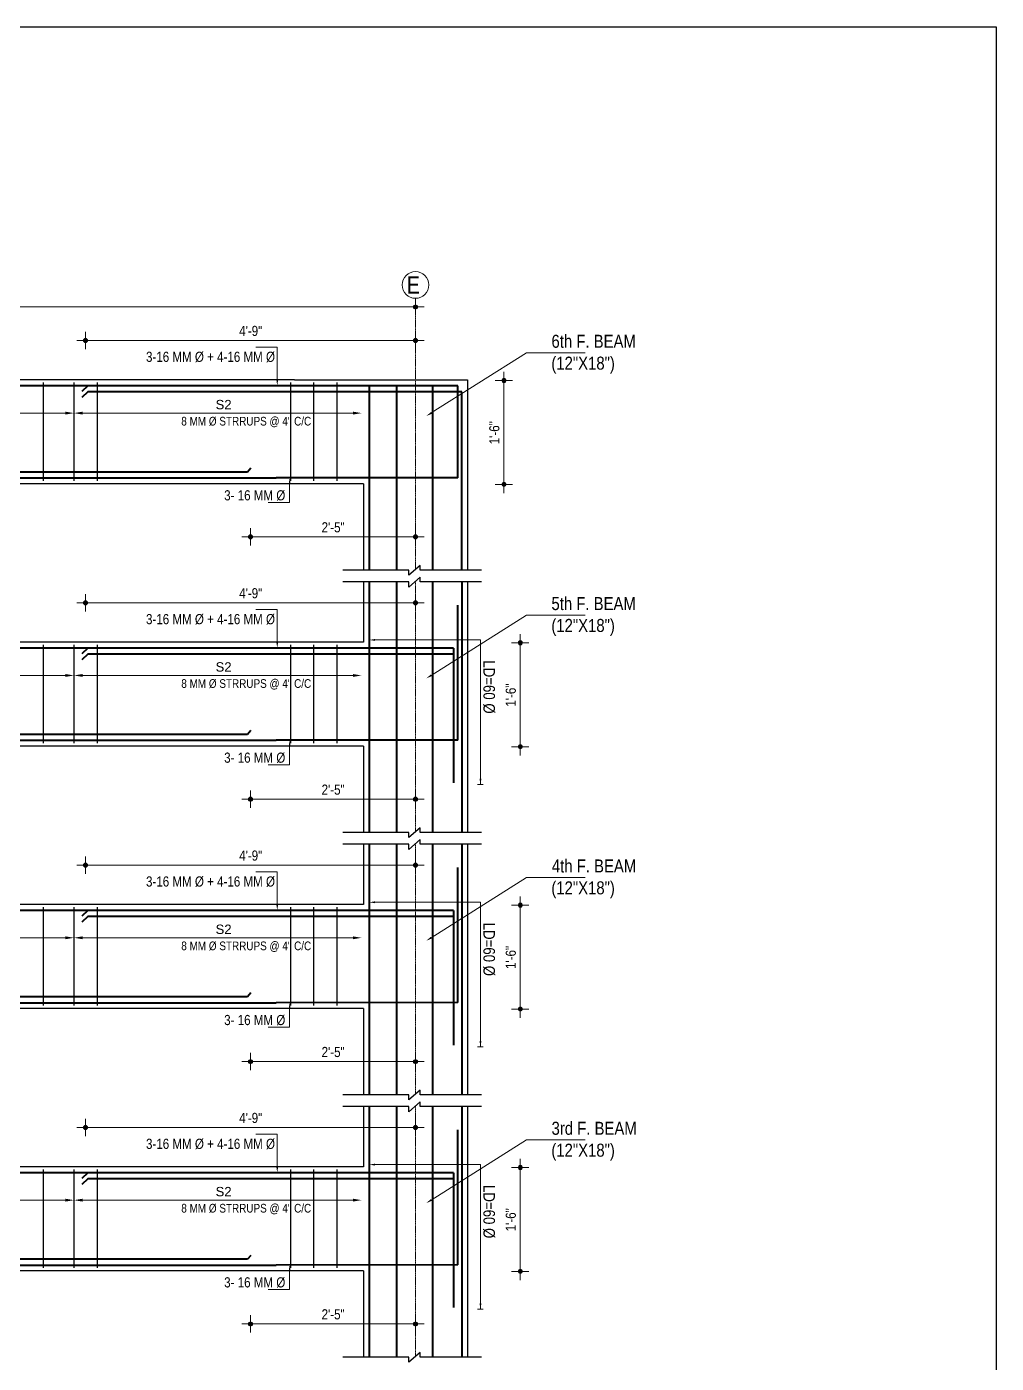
# Model space of a CAD drawing. Header units: inches. Extents: x 57837 to 133168, y 6972 to 27776.
# Drawn here: x 65340 to 66012, y 13901 to 14827 of the extents above; entities that cross this region are included whole.
import ezdxf

# ---------------------------------------------------------------- set-up
doc = ezdxf.new("R2010")
doc.units = ezdxf.units.IN
doc.header["$MEASUREMENT"] = 0
doc.linetypes.add('CENTER', pattern=[2, 1.25, -0.25, 0.25, -0.25])
doc.linetypes.add('CENTER2', pattern=[1.125, 0.75, -0.125, 0.125, -0.125])
for name, color, linetype, lineweight in [('CENTER', 9, 'CENTER', 5), ('DIM', 2, 'Continuous', 13), ('ROD', 1, 'Continuous', 40), ('STIRRUPS', 4, 'Continuous', 30)]:
    doc.layers.add(name, color=color, linetype=linetype, lineweight=lineweight)
for name, color, linetype in [('elevation', 3, 'Continuous'), ('text', 255, 'Continuous'), ('walls', 32, 'Continuous')]:
    doc.layers.add(name, color=color, linetype=linetype)
doc.styles.add('Arial', font='arial.ttf', dxfattribs={"height": 6.5})
doc.styles.get("Standard").update_dxf_attribs({"font": 'ARIALN.TTF', "height": 7})

msp = doc.modelspace()

# ---------------------------------------------------------------- hatches: boundary and pattern name
at = {"lineweight": 13}
h = msp.add_hatch(color=256, dxfattribs=at)
edge = h.paths.add_edge_path()
edge.add_arc((65609.68, 14632.74), 1.42, 0, 360)
h = msp.add_hatch(color=256, dxfattribs=at)
edge = h.paths.add_edge_path()
edge.add_arc((65381.11, 14609.51), 1.42, 180, 540)
h = msp.add_hatch(color=256, dxfattribs=at)
edge = h.paths.add_edge_path()
edge.add_arc((65609.68, 14609.51), 1.42, 0, 360)
h = msp.add_hatch(color=256, dxfattribs=at)
edge = h.paths.add_edge_path()
edge.add_arc((65670.92, 14581.82), 1.42, 90, 450)
h = msp.add_hatch(color=256, dxfattribs=at)
edge = h.paths.add_edge_path()
edge.add_arc((65670.92, 14509.82), 1.42, -90, 270)
h = msp.add_hatch(color=256, dxfattribs=at)
edge = h.paths.add_edge_path()
edge.add_arc((65495.4, 14473.46), 1.42, 180, 540)
h = msp.add_hatch(color=256, dxfattribs=at)
edge = h.paths.add_edge_path()
edge.add_arc((65609.68, 14473.46), 1.42, 0, 360)
h = msp.add_hatch(color=256, dxfattribs=at)
edge = h.paths.add_edge_path()
edge.add_arc((65381.11, 14427.77), 1.42, 180, 540)
h = msp.add_hatch(color=256, dxfattribs=at)
edge = h.paths.add_edge_path()
edge.add_arc((65609.68, 14427.77), 1.42, 0, 360)
h = msp.add_hatch(color=256, dxfattribs=at)
edge = h.paths.add_edge_path()
edge.add_arc((65682.29, 14400.08), 1.42, 90, 450)
h = msp.add_hatch(color=256, dxfattribs=at)
edge = h.paths.add_edge_path()
edge.add_arc((65682.29, 14328.08), 1.42, -90, 270)
h = msp.add_hatch(color=256, dxfattribs=at)
edge = h.paths.add_edge_path()
edge.add_arc((65495.4, 14291.72), 1.42, 180, 540)
h = msp.add_hatch(color=256, dxfattribs=at)
edge = h.paths.add_edge_path()
edge.add_arc((65609.68, 14291.72), 1.42, 0, 360)
h = msp.add_hatch(color=256, dxfattribs=at)
edge = h.paths.add_edge_path()
edge.add_arc((65381.11, 14246.04), 1.42, 180, 540)
h = msp.add_hatch(color=256, dxfattribs=at)
edge = h.paths.add_edge_path()
edge.add_arc((65609.68, 14246.04), 1.42, 0, 360)
h = msp.add_hatch(color=256, dxfattribs=at)
edge = h.paths.add_edge_path()
edge.add_arc((65682.29, 14218.35), 1.42, 90, 450)
h = msp.add_hatch(color=256, dxfattribs=at)
edge = h.paths.add_edge_path()
edge.add_arc((65682.29, 14146.35), 1.42, -90, 270)
h = msp.add_hatch(color=256, dxfattribs=at)
edge = h.paths.add_edge_path()
edge.add_arc((65495.4, 14109.99), 1.42, 180, 540)
h = msp.add_hatch(color=256, dxfattribs=at)
edge = h.paths.add_edge_path()
edge.add_arc((65609.68, 14109.99), 1.42, 0, 360)
h = msp.add_hatch(color=256, dxfattribs=at)
edge = h.paths.add_edge_path()
edge.add_arc((65381.11, 14064.3), 1.42, 180, 540)
h = msp.add_hatch(color=256, dxfattribs=at)
edge = h.paths.add_edge_path()
edge.add_arc((65609.68, 14064.3), 1.42, 0, 360)
h = msp.add_hatch(color=256, dxfattribs=at)
edge = h.paths.add_edge_path()
edge.add_arc((65682.29, 14036.61), 1.42, 90, 450)
h = msp.add_hatch(color=256, dxfattribs=at)
edge = h.paths.add_edge_path()
edge.add_arc((65682.29, 13964.61), 1.42, -90, 270)
h = msp.add_hatch(color=256, dxfattribs=at)
edge = h.paths.add_edge_path()
edge.add_arc((65495.4, 13928.25), 1.42, 180, 540)
h = msp.add_hatch(color=256, dxfattribs=at)
edge = h.paths.add_edge_path()
edge.add_arc((65609.68, 13928.25), 1.42, 0, 360)

# ---------------------------------------------------------------- linework, layer by layer
at = {"color": 1}
for p, q in [((62687.57, 14826.85), (66012.02, 14826.85)), ((66012.02, 14826.85), (66012.02, 12805.45))]:
    msp.add_line(p, q, dxfattribs=at)
at = {"lineweight": 13}
for p, q in [((65609.68, 14638.74), (65609.68, 14626.74)), ((65603.68, 14632.74), (65615.68, 14632.74)), ((65381.11, 14603.51), (65381.11, 14615.51)), ((65609.68, 14615.51), (65609.68, 14603.51)), ((65387.11, 14609.51), (65375.11, 14609.51)), ((65603.68, 14609.51), (65615.68, 14609.51)), ((65670.92, 14575.82), (65670.92, 14587.82)), ((65664.92, 14581.82), (65676.92, 14581.82)), ((65676.92, 14509.82), (65664.92, 14509.82)), ((65670.92, 14515.82), (65670.92, 14503.82)), ((65501.4, 14473.46), (65489.4, 14473.46)), ((65495.4, 14467.46), (65495.4, 14479.46)), ((65603.68, 14473.46), (65615.68, 14473.46)), ((65609.68, 14479.46), (65609.68, 14467.46)), ((65387.11, 14427.77), (65375.11, 14427.77)), ((65381.11, 14421.77), (65381.11, 14433.77)), ((65603.68, 14427.77), (65615.68, 14427.77)), ((65609.68, 14433.77), (65609.68, 14421.77)), ((65676.29, 14400.08), (65688.29, 14400.08)), ((65682.29, 14394.08), (65682.29, 14406.08)), ((65682.29, 14334.08), (65682.29, 14322.08)), ((65688.29, 14328.08), (65676.29, 14328.08)), ((65495.4, 14285.72), (65495.4, 14297.72)), ((65609.68, 14297.72), (65609.68, 14285.72)), ((65501.4, 14291.72), (65489.4, 14291.72)), ((65603.68, 14291.72), (65615.68, 14291.72)), ((65381.11, 14240.04), (65381.11, 14252.04)), ((65609.68, 14252.04), (65609.68, 14240.04)), ((65387.11, 14246.04), (65375.11, 14246.04)), ((65603.68, 14246.04), (65615.68, 14246.04)), ((65682.29, 14212.35), (65682.29, 14224.35)), ((65676.29, 14218.35), (65688.29, 14218.35)), ((65682.29, 14152.35), (65682.29, 14140.35)), ((65688.29, 14146.35), (65676.29, 14146.35)), ((65495.4, 14103.99), (65495.4, 14115.99)), ((65609.68, 14115.99), (65609.68, 14103.99)), ((65501.4, 14109.99), (65489.4, 14109.99)), ((65603.68, 14109.99), (65615.68, 14109.99)), ((65387.11, 14064.3), (65375.11, 14064.3)), ((65381.11, 14058.3), (65381.11, 14070.3)), ((65603.68, 14064.3), (65615.68, 14064.3)), ((65609.68, 14070.3), (65609.68, 14058.3)), ((65676.29, 14036.61), (65688.29, 14036.61)), ((65682.29, 14030.61), (65682.29, 14042.61)), ((65688.29, 13964.61), (65676.29, 13964.61)), ((65682.29, 13970.61), (65682.29, 13958.61)), ((65501.4, 13928.25), (65489.4, 13928.25)), ((65495.4, 13922.25), (65495.4, 13934.25)), ((65603.68, 13928.25), (65615.68, 13928.25)), ((65609.68, 13934.25), (65609.68, 13922.25))]:
    msp.add_line(p, q, dxfattribs=at)
for p, q in [((65525.82, 14582.26), (64833.46, 14582.26)), ((65525.82, 14582.26), (65645.68, 14582.26)), ((65645.68, 14582.26), (65645.68, 14510.26)), ((65573.68, 14510.26), (64869.46, 14510.26)), ((65573.68, 14510.26), (65573.68, 14450.41)), ((65645.68, 14510.26), (65645.68, 14450.41)), ((65573.68, 14442.29), (65573.68, 14400.53)), ((65645.68, 14442.65), (65645.68, 14328.53)), ((65645.68, 14442.65), (65645.68, 14400.53)), ((65645.68, 14442.29), (65645.68, 14400.53)), ((65525.82, 14400.53), (64869.46, 14400.53)), ((65573.68, 14400.53), (65525.82, 14400.53)), ((65573.68, 14328.53), (64869.46, 14328.53)), ((65573.68, 14328.53), (65573.68, 14268.68)), ((65645.68, 14328.53), (65645.68, 14268.68)), ((65573.68, 14260.55), (65573.68, 14218.79)), ((65645.68, 14260.92), (65645.68, 14146.79)), ((65645.68, 14260.92), (65645.68, 14218.79)), ((65645.68, 14260.55), (65645.68, 14218.79)), ((65525.82, 14218.79), (64869.46, 14218.79)), ((65573.68, 14218.79), (65525.82, 14218.79)), ((65573.68, 14146.79), (64869.46, 14146.79)), ((65573.68, 14146.79), (65573.68, 14086.94)), ((65645.68, 14146.79), (65645.68, 14086.94)), ((65573.68, 14078.82), (65573.68, 14037.06)), ((65645.68, 14079.18), (65645.68, 13965.06)), ((65645.68, 14079.18), (65645.68, 14037.06)), ((65645.68, 14078.82), (65645.68, 14037.06)), ((65525.82, 14037.06), (64869.46, 14037.06)), ((65573.68, 14037.06), (65525.82, 14037.06)), ((65573.68, 13965.06), (64869.46, 13965.06)), ((65573.68, 13965.06), (65573.68, 13905.21)), ((65645.68, 13965.06), (65645.68, 13905.21))]:
    msp.add_line(p, q)
for centre in [(65609.68, 14632.74), (65381.11, 14609.51), (65609.68, 14609.51), (65670.92, 14581.82), (65670.92, 14509.82), (65495.4, 14473.46), (65609.68, 14473.46), (65381.11, 14427.77), (65609.68, 14427.77), (65682.29, 14400.08), (65682.29, 14328.08), (65495.4, 14291.72), (65609.68, 14291.72), (65381.11, 14246.04), (65609.68, 14246.04), (65682.29, 14218.35), (65682.29, 14146.35), (65495.4, 14109.99), (65609.68, 14109.99), (65381.11, 14064.3), (65609.68, 14064.3), (65682.29, 14036.61), (65682.29, 13964.61), (65495.4, 13928.25), (65609.68, 13928.25)]:
    msp.add_circle(centre, 1.42, dxfattribs=at)
at = {"layer": 'CENTER', "linetype": 'CENTER2', "lineweight": 5}
for p, q in [((65609.68, 14638.74), (65609.68, 14450.88)), ((65609.68, 14442.76), (65609.68, 14269.15)), ((65609.68, 14261.03), (65609.68, 14087.41)), ((65609.68, 14079.29), (65609.68, 13905.68))]:
    msp.add_line(p, q, dxfattribs=at)
at = {"layer": 'DIM'}
for p, q in [((64837.46, 14632.74), (65605.68, 14632.74)), ((65385.11, 14609.51), (65605.68, 14609.51)), ((65670.92, 14577.82), (65670.92, 14513.82)), ((65605.68, 14473.46), (65499.4, 14473.46)), ((65385.11, 14427.77), (65605.68, 14427.77)), ((65682.29, 14396.08), (65682.29, 14332.08)), ((65605.68, 14291.72), (65499.4, 14291.72)), ((65385.11, 14246.04), (65605.68, 14246.04)), ((65682.29, 14214.35), (65682.29, 14150.35)), ((65605.68, 14109.99), (65499.4, 14109.99)), ((65385.11, 14064.3), (65605.68, 14064.3)), ((65682.29, 14032.61), (65682.29, 13968.61)), ((65605.68, 13928.25), (65499.4, 13928.25))]:
    msp.add_line(p, q, dxfattribs=at)
at = {"layer": 'DIM', "ltscale": 3, "extrusion": (0, 0, -1)}
for p, q in [((65513.92, 14604.89), (65499.08, 14604.89)), ((65513.92, 14582.38), (65513.92, 14604.89)), ((65513.92, 14423.15), (65499.08, 14423.15)), ((65513.92, 14400.64), (65513.92, 14423.15)), ((65581.68, 14402.06), (65654.71, 14402.06)), ((65654.71, 14402.06), (65654.71, 14301.89)), ((65513.92, 14241.42), (65499.08, 14241.42)), ((65513.92, 14218.91), (65513.92, 14241.42)), ((65581.68, 14220.32), (65654.71, 14220.32)), ((65654.71, 14220.32), (65654.71, 14120.15)), ((65513.92, 14059.68), (65499.08, 14059.68)), ((65513.92, 14037.17), (65513.92, 14059.68)), ((65581.68, 14038.59), (65654.71, 14038.59)), ((65654.71, 14038.59), (65654.71, 13938.42))]:
    msp.add_line(p, q, dxfattribs=at)
at = {"layer": 'DIM', "lineweight": 13}
for p, q in [((65620.57, 14559.28), (65686.69, 14600.87)), ((65686.69, 14600.87), (65727.19, 14600.87)), ((65620.57, 14377.54), (65686.69, 14419.13)), ((65686.69, 14419.13), (65727.19, 14419.13)), ((65620.57, 14195.81), (65686.69, 14237.4)), ((65686.69, 14237.4), (65727.19, 14237.4)), ((65620.57, 14014.07), (65686.69, 14055.66)), ((65686.69, 14055.66), (65727.19, 14055.66))]:
    msp.add_line(p, q, dxfattribs=at)
at = {"layer": 'DIM', "lineweight": 9}
for p, q in [((65367.11, 14559.19), (65076.03, 14559.19)), ((65566.3, 14559.19), (65379.11, 14559.19)), ((65367.11, 14377.45), (65076.03, 14377.45)), ((65566.3, 14377.45), (65379.11, 14377.45)), ((65367.11, 14195.72), (65076.03, 14195.72)), ((65566.3, 14195.72), (65379.11, 14195.72)), ((65367.11, 14013.98), (65076.03, 14013.98)), ((65566.3, 14013.98), (65379.11, 14013.98))]:
    msp.add_line(p, q, dxfattribs=at)
at = {"layer": 'DIM', "ltscale": 3}
for p, q in [((65522.51, 14510.29), (65522.51, 14497.28)), ((65522.51, 14497.28), (65507.67, 14497.28)), ((65522.51, 14328.56), (65522.51, 14315.55)), ((65522.51, 14315.55), (65507.67, 14315.55)), ((65654.71, 14305.89), (65654.71, 14323.13)), ((65656.58, 14301.89), (65652.69, 14301.89)), ((65522.51, 14146.82), (65522.51, 14133.81)), ((65654.71, 14124.15), (65654.71, 14141.4)), ((65522.51, 14133.81), (65507.67, 14133.81)), ((65656.58, 14120.15), (65652.69, 14120.15)), ((65522.51, 13965.09), (65522.51, 13952.08)), ((65654.71, 13942.42), (65654.71, 13959.66)), ((65522.51, 13952.08), (65507.67, 13952.08)), ((65656.58, 13938.42), (65652.69, 13938.42))]:
    msp.add_line(p, q, dxfattribs=at)
at = {"layer": 'DIM'}
msp.add_circle((65609.68, 14647.97), 9.23, dxfattribs=at)
at = {"layer": 'DIM', "ltscale": 3, "extrusion": (0, 0, -1)}
for points in [[(-65513.26, 14582.38), (-65513.92, 14578.38), (-65514.59, 14582.38)], [(-65513.26, 14400.64), (-65513.92, 14396.64), (-65514.59, 14400.64)], [(-65581.68, 14402.72), (-65577.68, 14402.06), (-65581.68, 14401.39)], [(-65513.26, 14218.91), (-65513.92, 14214.91), (-65514.59, 14218.91)], [(-65581.68, 14220.99), (-65577.68, 14220.32), (-65581.68, 14219.66)], [(-65513.26, 14037.17), (-65513.92, 14033.17), (-65514.59, 14037.17)], [(-65581.68, 14039.25), (-65577.68, 14038.59), (-65581.68, 14037.92)]]:
    msp.add_solid(points, dxfattribs=at)
at = {"layer": 'DIM'}
for points in [[(65367.11, 14560.19), (65367.11, 14558.19), (65373.11, 14559.19)], [(65379.11, 14560.19), (65379.11, 14558.19), (65373.11, 14559.19)], [(65566.3, 14560.19), (65566.3, 14558.19), (65572.3, 14559.19)], [(65367.11, 14378.45), (65367.11, 14376.45), (65373.11, 14377.45)], [(65379.11, 14378.45), (65379.11, 14376.45), (65373.11, 14377.45)], [(65566.3, 14378.45), (65566.3, 14376.45), (65572.3, 14377.45)], [(65367.11, 14196.72), (65367.11, 14194.72), (65373.11, 14195.72)], [(65379.11, 14196.72), (65379.11, 14194.72), (65373.11, 14195.72)], [(65566.3, 14196.72), (65566.3, 14194.72), (65572.3, 14195.72)], [(65367.11, 14014.98), (65367.11, 14012.98), (65373.11, 14013.98)], [(65379.11, 14014.98), (65379.11, 14012.98), (65373.11, 14013.98)], [(65566.3, 14014.98), (65566.3, 14012.98), (65572.3, 14013.98)]]:
    msp.add_solid(points, dxfattribs=at)
at = {"layer": 'DIM', "lineweight": 13}
for points in [[(65620.93, 14558.71), (65617.19, 14557.15), (65620.22, 14559.84)], [(65620.93, 14376.98), (65617.19, 14375.41), (65620.22, 14378.11)], [(65620.93, 14195.24), (65617.19, 14193.68), (65620.22, 14196.37)], [(65620.93, 14013.51), (65617.19, 14011.94), (65620.22, 14014.64)]]:
    msp.add_solid(points, dxfattribs=at)
at = {"layer": 'DIM', "ltscale": 3}
for points in [[(65521.84, 14510.29), (65522.51, 14514.29), (65523.17, 14510.29)], [(65521.84, 14328.56), (65522.51, 14332.56), (65523.17, 14328.56)], [(65655.37, 14305.89), (65654.71, 14301.89), (65654.04, 14305.89)], [(65521.84, 14146.82), (65522.51, 14150.82), (65523.17, 14146.82)], [(65655.37, 14124.15), (65654.71, 14120.15), (65654.04, 14124.15)], [(65521.84, 13965.09), (65522.51, 13969.09), (65523.17, 13965.09)], [(65655.37, 13942.42), (65654.71, 13938.42), (65654.04, 13942.42)]]:
    msp.add_solid(points, dxfattribs=at)
at = {"layer": 'elevation'}
for p, q in [((65645.68, 14442.65), (65645.68, 14400.89)), ((65645.68, 14442.29), (65645.68, 14400.53)), ((65645.68, 14260.92), (65645.68, 14219.16)), ((65645.68, 14260.55), (65645.68, 14218.79)), ((65645.68, 14079.18), (65645.68, 14037.42)), ((65645.68, 14078.82), (65645.68, 14037.06))]:
    msp.add_line(p, q, dxfattribs=at)
at = {"layer": 'ROD'}
for p, q in [((65635.93, 14578.06), (64833.46, 14578.06)), ((65382.63, 14578.06), (65378.54, 14574.15)), ((65382.63, 14573.86), (65378.54, 14569.95)), ((65638.96, 14578.06), (65382.63, 14578.06)), ((65641.68, 14573.86), (65382.63, 14573.86)), ((65577.68, 14578.06), (65577.68, 14450.41)), ((65596.57, 14578.06), (65596.57, 14450.39)), ((65621.57, 14578.06), (65621.57, 14450.39)), ((65638.96, 14514.41), (65638.96, 14578.06)), ((65641.68, 14450.41), (65641.68, 14573.86)), ((65493.31, 14518.24), (64953.03, 14518.24)), ((65495.6, 14520.96), (65493.31, 14518.24)), ((64833.46, 14514.25), (65513.11, 14514.25)), ((65638.96, 14514.41), (65513.11, 14514.25)), ((65577.68, 14442.29), (65577.68, 14268.68)), ((65596.57, 14442.26), (65596.57, 14268.65)), ((65621.57, 14442.26), (65621.57, 14268.65)), ((65641.68, 14442.29), (65641.68, 14268.68)), ((65638.96, 14332.67), (65638.96, 14426.11)), ((65635.93, 14396.33), (64833.46, 14396.33)), ((65382.63, 14396.33), (65378.54, 14392.42)), ((65382.63, 14392.13), (65378.54, 14388.22)), ((65635.93, 14396.33), (65382.63, 14396.33)), ((65635.93, 14392.13), (65382.63, 14392.13)), ((65635.97, 14396.33), (65635.97, 14303.11)), ((64833.46, 14332.52), (65513.11, 14332.52)), ((65493.31, 14336.51), (64953.03, 14336.51)), ((65495.6, 14339.22), (65493.31, 14336.51)), ((65638.96, 14332.67), (65513.11, 14332.52)), ((65577.68, 14260.55), (65577.68, 14086.94)), ((65596.57, 14260.53), (65596.57, 14086.92)), ((65621.57, 14260.53), (65621.57, 14086.92)), ((65641.68, 14260.55), (65641.68, 14086.94)), ((65638.96, 14150.94), (65638.96, 14244.38)), ((65635.93, 14214.59), (64833.46, 14214.59)), ((65382.63, 14214.59), (65378.54, 14210.68)), ((65635.93, 14214.59), (65382.63, 14214.59)), ((65635.97, 14214.59), (65635.97, 14121.37)), ((65382.63, 14210.39), (65378.54, 14206.48)), ((65635.93, 14210.39), (65382.63, 14210.39)), ((65495.6, 14157.49), (65493.31, 14154.77)), ((64833.46, 14150.78), (65513.11, 14150.78)), ((65493.31, 14154.77), (64953.03, 14154.77)), ((65638.96, 14150.94), (65513.11, 14150.78)), ((65577.68, 14078.82), (65577.68, 13905.21)), ((65596.57, 14078.79), (65596.57, 13905.18)), ((65621.57, 14078.79), (65621.57, 13905.18)), ((65641.68, 14078.82), (65641.68, 13905.21)), ((65638.96, 13969.2), (65638.96, 14062.64)), ((65635.93, 14032.86), (64833.46, 14032.86)), ((65382.63, 14032.86), (65378.54, 14028.95)), ((65382.63, 14028.66), (65378.54, 14024.75)), ((65635.93, 14032.86), (65382.63, 14032.86)), ((65635.93, 14028.66), (65382.63, 14028.66)), ((65635.97, 14032.86), (65635.97, 13939.64)), ((65493.31, 13973.04), (64953.03, 13973.04)), ((65495.6, 13975.75), (65493.31, 13973.04)), ((64833.46, 13969.05), (65513.11, 13969.05)), ((65638.96, 13969.2), (65513.11, 13969.05))]:
    msp.add_line(p, q, dxfattribs=at)
at = {"layer": 'STIRRUPS'}
for p, q in [((65351.65, 14580.3), (65351.65, 14512.3)), ((65351.65, 14580.3), (65351.65, 14512.3)), ((65373.11, 14580.3), (65373.11, 14512.3)), ((65373.11, 14580.3), (65373.11, 14512.3)), ((65389.11, 14580.3), (65389.11, 14512.3)), ((65523.11, 14580.3), (65523.11, 14512.3)), ((65539.11, 14580.33), (65539.11, 14512.33)), ((65555.11, 14580.33), (65555.11, 14512.33)), ((65351.65, 14398.57), (65351.65, 14330.57)), ((65351.65, 14398.57), (65351.65, 14330.57)), ((65373.11, 14398.57), (65373.11, 14330.57)), ((65373.11, 14398.57), (65373.11, 14330.57)), ((65389.11, 14398.57), (65389.11, 14330.57)), ((65523.11, 14398.57), (65523.11, 14330.57)), ((65539.11, 14398.6), (65539.11, 14330.6)), ((65555.11, 14398.6), (65555.11, 14330.6)), ((65351.65, 14216.83), (65351.65, 14148.83)), ((65351.65, 14216.83), (65351.65, 14148.83)), ((65373.11, 14216.83), (65373.11, 14148.83)), ((65373.11, 14216.83), (65373.11, 14148.83)), ((65389.11, 14216.83), (65389.11, 14148.83)), ((65523.11, 14216.83), (65523.11, 14148.83)), ((65539.11, 14216.86), (65539.11, 14148.86)), ((65555.11, 14216.86), (65555.11, 14148.86)), ((65351.65, 14035.1), (65351.65, 13967.1)), ((65351.65, 14035.1), (65351.65, 13967.1)), ((65373.11, 14035.1), (65373.11, 13967.1)), ((65373.11, 14035.1), (65373.11, 13967.1)), ((65389.11, 14035.1), (65389.11, 13967.1)), ((65523.11, 14035.1), (65523.11, 13967.1)), ((65539.11, 14035.13), (65539.11, 13967.13)), ((65555.11, 14035.13), (65555.11, 13967.13))]:
    msp.add_line(p, q, dxfattribs=at)
at = {"layer": 'walls', "color": 6}
for p, q in [((65612.84, 14453.65), (65605.07, 14446.85)), ((65612.84, 14450.41), (65612.84, 14453.65)), ((65605.07, 14450.41), (65559.3, 14450.41)), ((65605.07, 14446.85), (65605.07, 14450.41)), ((65612.84, 14445.52), (65605.07, 14438.73)), ((65655.36, 14450.41), (65612.84, 14450.41)), ((65612.84, 14442.29), (65612.84, 14445.52)), ((65605.07, 14442.29), (65559.3, 14442.29)), ((65605.07, 14438.73), (65605.07, 14442.29)), ((65655.36, 14442.29), (65612.84, 14442.29)), ((65605.07, 14268.68), (65559.3, 14268.68)), ((65612.84, 14271.91), (65605.07, 14265.12)), ((65605.07, 14265.12), (65605.07, 14268.68)), ((65612.84, 14268.68), (65612.84, 14271.91)), ((65655.36, 14268.68), (65612.84, 14268.68)), ((65605.07, 14260.55), (65559.3, 14260.55)), ((65612.84, 14263.79), (65605.07, 14256.99)), ((65605.07, 14256.99), (65605.07, 14260.55)), ((65612.84, 14260.55), (65612.84, 14263.79)), ((65655.36, 14260.55), (65612.84, 14260.55)), ((65605.07, 14086.94), (65559.3, 14086.94)), ((65612.84, 14090.18), (65605.07, 14083.38)), ((65605.07, 14083.38), (65605.07, 14086.94)), ((65612.84, 14086.94), (65612.84, 14090.18)), ((65655.36, 14086.94), (65612.84, 14086.94)), ((65605.07, 14078.82), (65559.3, 14078.82)), ((65612.84, 14082.05), (65605.07, 14075.26)), ((65605.07, 14075.26), (65605.07, 14078.82)), ((65612.84, 14078.82), (65612.84, 14082.05)), ((65655.36, 14078.82), (65612.84, 14078.82)), ((65612.84, 13908.44), (65605.07, 13901.65)), ((65612.84, 13905.21), (65612.84, 13908.44)), ((65605.07, 13905.21), (65559.3, 13905.21)), ((65605.07, 13901.65), (65605.07, 13905.21)), ((65655.36, 13905.21), (65612.84, 13905.21))]:
    msp.add_line(p, q, dxfattribs=at)

# ---------------------------------------------------------------- texts
at = {"layer": 'DIM'}
for s, p in [('4\'-9"', (65487.55, 14612.64)), ('2\'-5"', (65544.63, 14476.59)), ('4\'-9"', (65487.55, 14430.91)), ('2\'-5"', (65544.63, 14294.86)), ('4\'-9"', (65487.55, 14249.17)), ('2\'-5"', (65544.63, 14113.12)), ('4\'-9"', (65487.55, 14067.44)), ('2\'-5"', (65544.63, 13931.39))]:
    msp.add_text(s, height=7, dxfattribs=at).set_placement(p)
at = {"layer": 'DIM', "style": 'Arial'}
for p in [(65471.19, 14561.84), (65471.19, 14380.11), (65471.19, 14198.37), (65471.19, 14016.64)]:
    msp.add_text('S2', height=6.5, dxfattribs=at).set_placement(p)
at = {"layer": 'DIM'}
for p in [(65667.79, 14537.59), (65679.16, 14355.86), (65679.16, 14174.12), (65679.16, 13992.39)]:
    msp.add_text('1\'-6"', height=7, rotation=90, dxfattribs=at).set_placement(p)
at = {"layer": 'text'}
for s, height, p in [('E', 12, (65603.6, 14641.97)), ('6th F. BEAM', 9, (65703.89, 14604.45)), ('3-16 MM Ø + 4-16 MM Ø', 7, (65423, 14594.7)), ('(12"X18")', 9, (65703.8, 14589.3)), ('8 MM Ø STRRUPS @ 4" C/C', 6, (65447.45, 14550.6)), ('3- 16 MM Ø', 7, (65477.15, 14498.74)), ('5th F. BEAM', 9, (65703.87, 14422.75)), ('3-16 MM Ø + 4-16 MM Ø', 7, (65423, 14412.97)), ('(12"X18")', 9, (65703.8, 14407.6)), ('8 MM Ø STRRUPS @ 4" C/C', 6, (65447.45, 14368.86)), ('3- 16 MM Ø', 7, (65477.15, 14317.01)), ('4th F. BEAM', 9, (65704.14, 14240.98)), ('3-16 MM Ø + 4-16 MM Ø', 7, (65423, 14231.23)), ('(12"X18")', 9, (65703.8, 14225.83)), ('8 MM Ø STRRUPS @ 4" C/C', 6, (65447.45, 14187.13)), ('3- 16 MM Ø', 7, (65477.15, 14135.27)), ('3rd F. BEAM', 9, (65703.94, 14059.25)), ('3-16 MM Ø + 4-16 MM Ø', 7, (65423, 14049.5)), ('(12"X18")', 9, (65703.8, 14044.1)), ('8 MM Ø STRRUPS @ 4" C/C', 6, (65447.45, 14005.39)), ('3- 16 MM Ø', 7, (65477.15, 13953.54))]:
    msp.add_text(s, height=height, dxfattribs=at).set_placement(p)
for p in [(65656.73, 14387.92), (65656.73, 14206.18), (65656.73, 14024.45)]:
    msp.add_text('LD=60 Ø', height=8, rotation=270, dxfattribs=at).set_placement(p)

doc.saveas('drawing.dxf')
